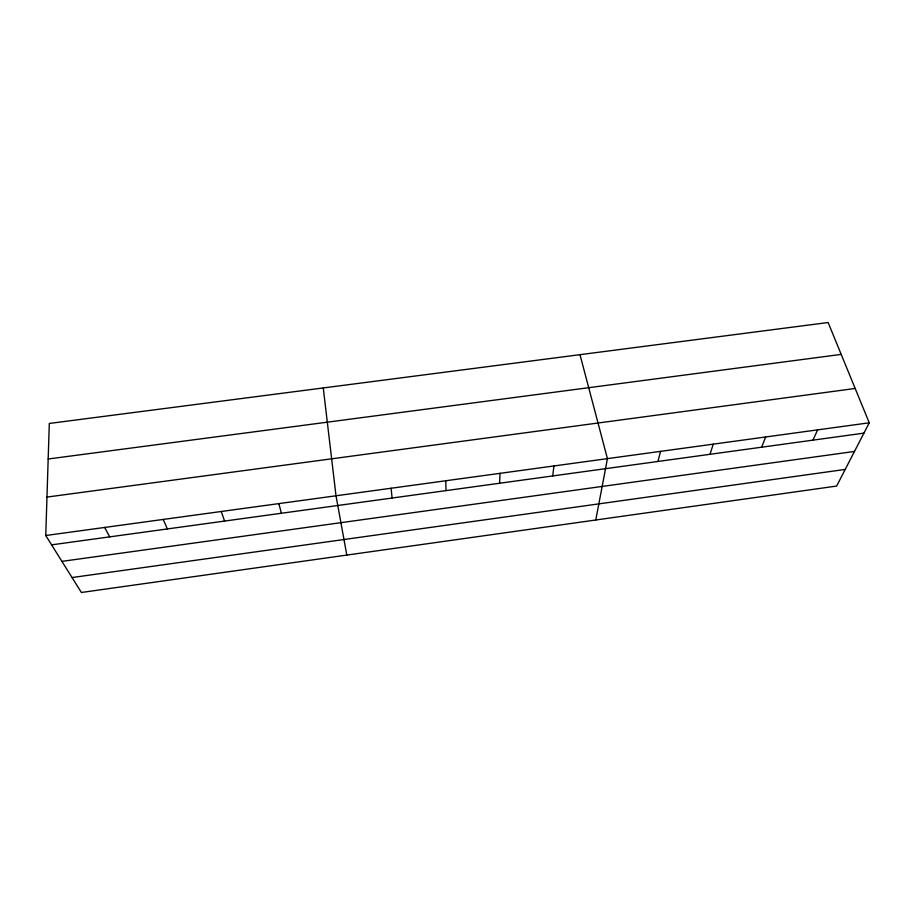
<?xml version="1.0" encoding="UTF-8"?>
<svg xmlns="http://www.w3.org/2000/svg" width="915" height="915" viewBox="0 0 915 915"><rect width="100%" height="100%" fill="white"/><g stroke="black" fill="none" stroke-linecap="round" stroke-linejoin="round"><path stroke-width="1.37" d="M45.75 535.515L49.307 423.451L828.121 322.515L869.25 422.799L836.642 486.059L81.389 592.485L45.75 535.515L869.25 422.799M499.579 483.246L500.048 473.329M552.74 475.937L553.93 465.952M595.779 520.006L607.434 458.632L579.996 354.677M657.942 461.469L660.55 451.37M709.983 454.309L713.288 444.141M761.657 447.195L765.638 436.981M812.966 440.138L817.633 429.867M61.923 561.375L854.484 451.438M72.045 577.548L845.22 469.418M51.595 544.86L863.92 433.138M46.974 497.074L855.17 388.463M48.175 458.998L841.194 354.391M104.699 527.452L109.697 536.865M163.19 519.446L167.365 528.939M221.236 511.496L224.598 521.07M278.846 503.616L281.397 513.258M346.808 555.085L336.011 495.781L323.269 387.949M391.094 488.244L392.1 498.023M445.765 480.764L446.028 490.612"/></g></svg>
